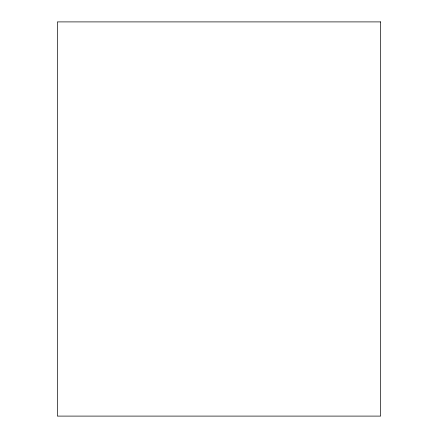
<?xml version="1.0" encoding="UTF-8"?>
<svg xmlns="http://www.w3.org/2000/svg" width="438" height="438" viewBox="0 0 438 438"><rect width="100%" height="100%" fill="white"/><g stroke="black" fill="none" stroke-linecap="round" stroke-linejoin="round"><path stroke-width="0.66" d="M380.633 21.9L57.367 21.9L57.367 416.1L380.633 416.1L380.633 21.9"/></g></svg>
